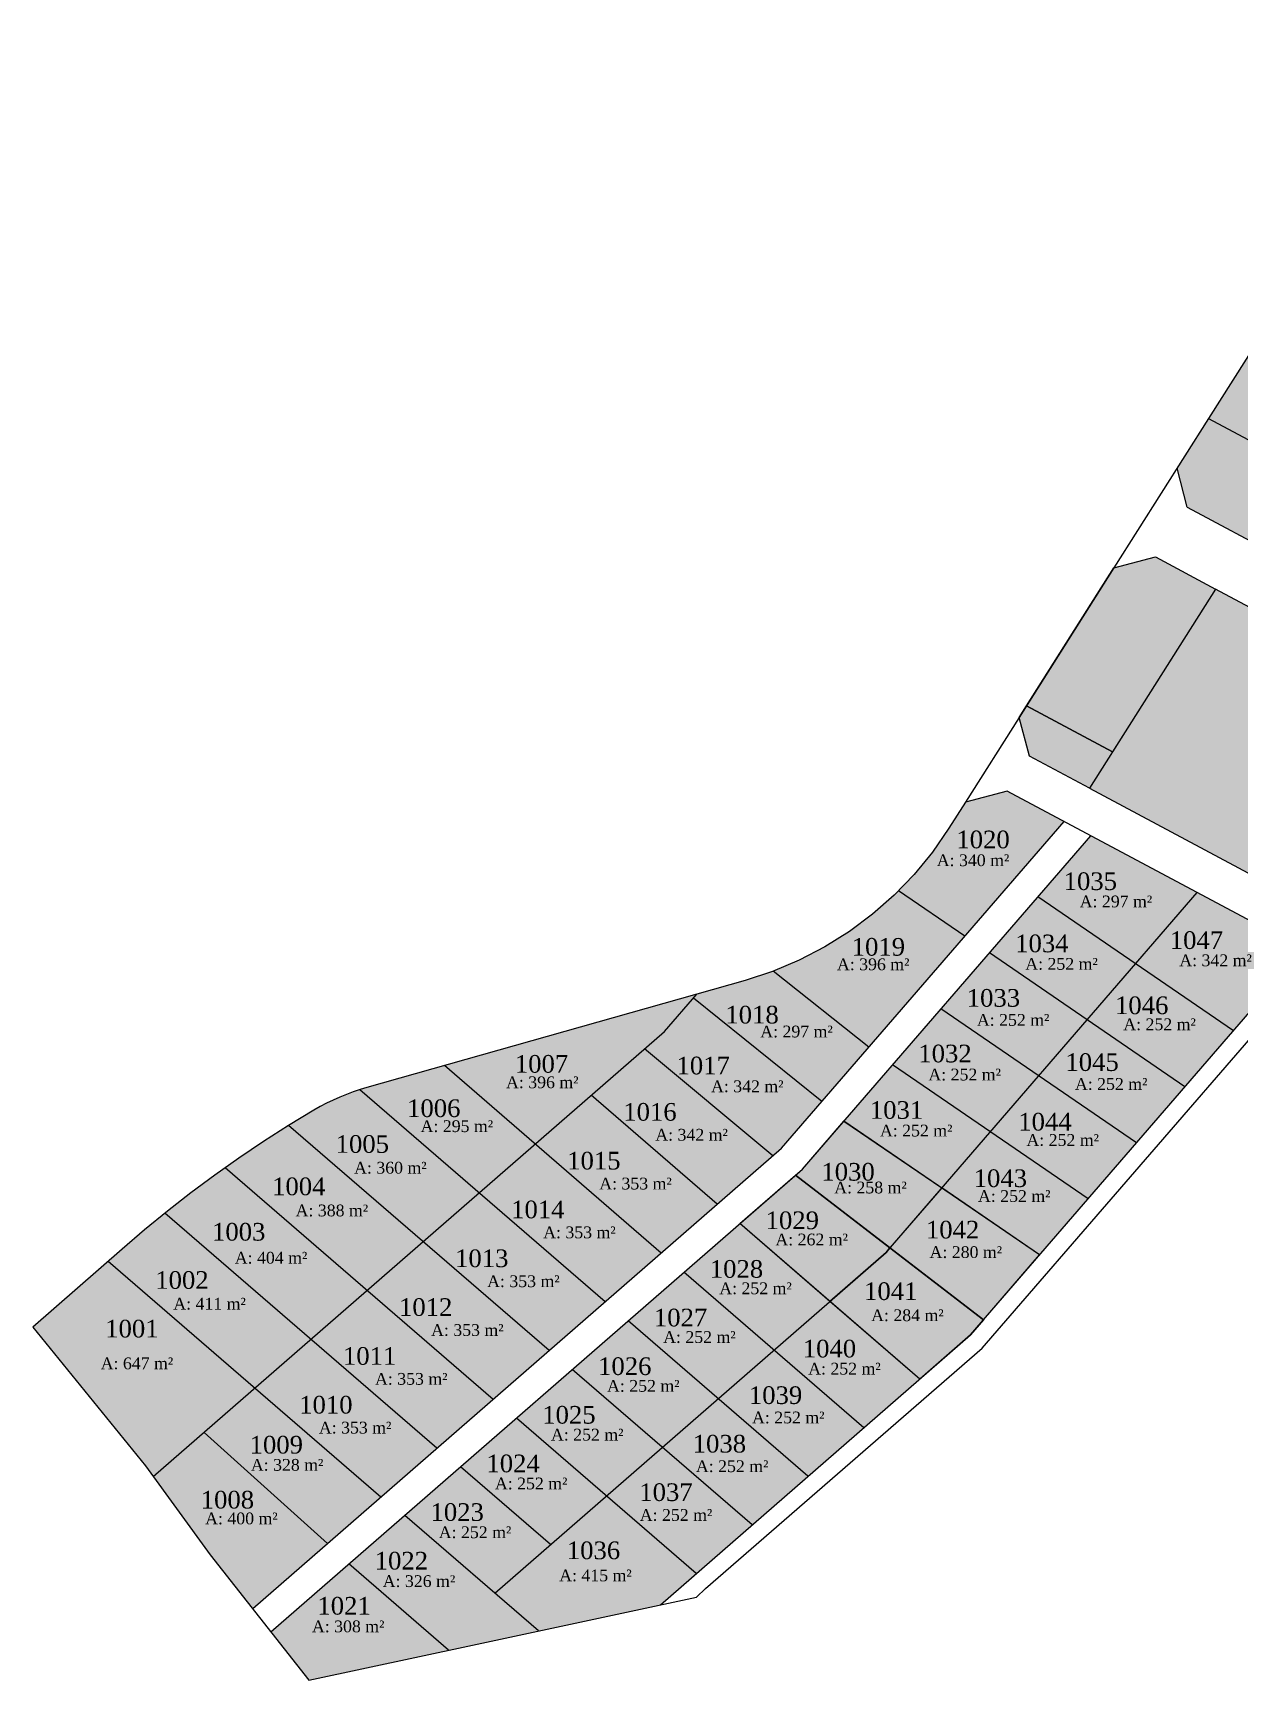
# Model space of a CAD drawing. Header units: metres. Extents: x 499190 to 500072, y 4524566 to 4524917.
# Drawn here: x 499190 to 499394.9, y 4524634 to 4524913.8 of the extents above; entities that cross this region are included whole.
import ezdxf

# ---------------------------------------------------------------- set-up
doc = ezdxf.new("R2010")
doc.units = ezdxf.units.M
doc.layers.get('0').update_dxf_attribs({"color": 5, "lineweight": 0})
for name, color, linetype, lineweight in [('PL_OP', 9, 'Continuous', 0), ('PL_PARK', 97, 'Continuous', 0), ('PL_TRAFO_ALANI', 9, 'Continuous', 0), ('YAZI', 3, 'Continuous', 0)]:
    doc.layers.add(name, color=color, linetype=linetype, lineweight=lineweight)
doc.styles.get("Standard").update_dxf_attribs({"font": 'TimesNewRoman.ttf'})

# ---------------------------------------------------------------- blocks, each defined once
blk = doc.blocks.new('yeni1')
at = {"color": 6, "elevation": 359.87}
blk.add_lwpolyline([(499780.85, 4524884.41), (499780.92, 4524884.65), (499780.99, 4524884.88), (499781.05, 4524885.12), (499781.1, 4524885.36), (499781.15, 4524885.59), (499781.19, 4524885.83), (499781.23, 4524886.08), (499781.26, 4524886.32), (499781.86, 4524891.56), (499775.98, 4524896.47), (499740.64, 4524884.62), (499738.27, 4524883.85), (499735.87, 4524883.13), (499733.46, 4524882.46), (499731.04, 4524881.85), (499728.61, 4524881.29), (499726.16, 4524880.78), (499723.7, 4524880.33), (499721.24, 4524879.93), (499629.91, 4524866.08), (499626.13, 4524865.6), (499622.32, 4524865.31), (499618.5, 4524865.22), (499614.69, 4524865.32), (499610.88, 4524865.61), (499607.1, 4524866.09), (499603.34, 4524866.76), (499599.62, 4524867.63), (499554.46, 4524879.29), (499552.82, 4524879.72), (499551.19, 4524880.19), (499549.56, 4524880.68), (499547.95, 4524881.19), (499546.34, 4524881.73), (499544.74, 4524882.3), (499543.15, 4524882.89), (499541.57, 4524883.51), (499533.45, 4524886.76), (499531.22, 4524887.69), (499529.03, 4524888.7), (499526.88, 4524889.79), (499524.77, 4524890.95), (499522.7, 4524892.19), (499520.67, 4524893.49), (499518.69, 4524894.87), (499516.76, 4524896.31), (499498.89, 4524910.15), (499496.86, 4524911.51), (499494.66, 4524912.57), (499492.33, 4524913.3), (499489.92, 4524913.71), (499487.48, 4524913.76), (499485.05, 4524913.48), (499482.69, 4524912.86), (499480.44, 4524911.91), (499419.64, 4524881.05), (499416.39, 4524879.26), (499413.27, 4524877.26), (499410.29, 4524875.05), (499407.46, 4524872.65), (499404.8, 4524870.06), (499402.32, 4524867.3), (499400.03, 4524864.39), (499397.95, 4524861.32), (499389.69, 4524848.29), (499447.04, 4524817.63), (499449.73, 4524821.73), (499451.77, 4524824.47), (499454.09, 4524826.97), (499456.68, 4524829.2), (499459.5, 4524831.13), (499462.52, 4524832.73), (499465.69, 4524833.99), (499468.99, 4524834.88), (499472.36, 4524835.41), (499475.77, 4524835.56), (499479.18, 4524835.33), (499482.54, 4524834.72), (499485.81, 4524833.74), (499488.95, 4524832.41), (499497.63, 4524828.15), (499502.22, 4524825.96), (499506.87, 4524823.89), (499511.57, 4524821.94), (499516.32, 4524820.11), (499521.12, 4524818.4), (499525.95, 4524816.81), (499530.83, 4524815.35), (499535.74, 4524814.01), (499581.01, 4524802.29), (499588.46, 4524800.52), (499595.97, 4524799.03), (499603.54, 4524797.82), (499611.14, 4524796.91), (499618.78, 4524796.29), (499626.43, 4524795.97), (499634.09, 4524795.93), (499641.75, 4524796.19), (499708.42, 4524799.73), (499746.39, 4524800.27), (499748.04, 4524800.42), (499749.64, 4524800.83), (499751.16, 4524801.48), (499752.56, 4524802.35), (499753.8, 4524803.44), (499754.86, 4524804.7), (499755.72, 4524806.12), (499756.34, 4524807.65)], close=True, dxfattribs=at)

msp = doc.modelspace()

# ---------------------------------------------------------------- hatches: boundary and pattern name
h = msp.add_hatch(color=1)
h.dxf.hatch_style = 1
h.paths.add_polyline_path([(499415.17, 4524849.19), (499396.56, 4524859.13), (499389.69, 4524848.29), (499407.35, 4524838.85)])
at = {"true_color": 0xf8f6b0}
h = msp.add_hatch(color=51, dxfattribs=at)
h.dxf.hatch_style = 1
h.paths.add_polyline_path([(499429.69, 4524791.55), (499430.07, 4524792.94), (499430.16, 4524794.39), (499429.95, 4524795.83), (499429.45, 4524797.19), (499428.68, 4524798.42), (499427.67, 4524799.46), (499426.47, 4524800.28), (499418.78, 4524804.39), (499390.87, 4524819.31), (499373.35, 4524791.65), (499369.44, 4524785.47), (499397.18, 4524770.64), (499408.35, 4524764.67), (499412.98, 4524765.9), (499415.1, 4524769.11), (499429.02, 4524790.26)])
h.paths.add_polyline_path([(499390.87, 4524819.31), (499380.69, 4524824.76), (499373.61, 4524822.89), (499358.76, 4524799.45), (499373.35, 4524791.65)])
h.paths.add_polyline_path([(499373.35, 4524791.65), (499358.76, 4524799.45), (499357.52, 4524797.5), (499359.26, 4524790.92), (499369.44, 4524785.47)])
h.paths.add_polyline_path([(499532.24, 4524804.59), (499527.33, 4524805.93), (499522.46, 4524807.39), (499517.62, 4524808.98), (499512.83, 4524810.68), (499508.08, 4524812.51), (499503.38, 4524814.46), (499498.73, 4524816.53), (499494.13, 4524818.72), (499485.37, 4524823.03), (499482.72, 4524824.12), (499479.96, 4524824.85), (499477.13, 4524825.22), (499474.27, 4524825.21), (499471.44, 4524824.83), (499468.68, 4524824.08), (499466.04, 4524822.97), (499463.57, 4524821.53), (499461.32, 4524819.78), (499459.31, 4524817.74), (499457.58, 4524815.46), (499455.89, 4524812.9), (499529.02, 4524773.8), (499538.62, 4524802.94)])
h = msp.add_hatch(color=56)
h.dxf.hatch_style = 1
h.paths.add_polyline_path([(499365.15, 4524779.83), (499355.5, 4524784.99), (499348.42, 4524783.12), (499345.59, 4524778.66), (499342.8, 4524774.63), (499339.69, 4524770.83), (499337.02, 4524768.06), (499348.3, 4524760.34)])
h = msp.add_hatch(color=56)
h.dxf.hatch_style = 1
h.paths.add_polyline_path([(499387.75, 4524767.74), (499369.67, 4524777.41), (499360.68, 4524767.01), (499377.29, 4524755.64)])
h = msp.add_hatch(color=56)
h.dxf.hatch_style = 1
h.paths.add_polyline_path([(499348.3, 4524760.34), (499337.02, 4524768.06), (499336.29, 4524767.3), (499332.61, 4524764.06), (499328.68, 4524761.12), (499324.52, 4524758.52), (499320.17, 4524756.26), (499315.72, 4524754.39), (499331.99, 4524741.46)])
h = msp.add_hatch(color=56)
h.dxf.hatch_style = 1
h.paths.add_polyline_path([(499405, 4524757.11), (499404.59, 4524758.74), (499387.75, 4524767.74), (499377.29, 4524755.64), (499393.89, 4524744.26)])
h = msp.add_hatch(color=56)
h.dxf.hatch_style = 1
h.paths.add_polyline_path([(499377.29, 4524755.64), (499360.68, 4524767.01), (499352.45, 4524757.49), (499369.06, 4524746.12)])
h = msp.add_hatch(color=56)
h.dxf.hatch_style = 1
h.paths.add_polyline_path([(499369.06, 4524746.12), (499352.45, 4524757.49), (499344.23, 4524747.98), (499360.83, 4524736.6)])
h = msp.add_hatch(color=56)
h.dxf.hatch_style = 1
h.paths.add_polyline_path([(499331.99, 4524741.46), (499315.72, 4524754.38), (499310.99, 4524752.83), (499302.79, 4524750.5), (499302.2, 4524749.82), (499324.03, 4524732.26)])
h = msp.add_hatch(color=56)
h.dxf.hatch_style = 1
h.paths.add_polyline_path([(499377.29, 4524755.64), (499369.06, 4524746.12), (499385.66, 4524734.75), (499393.89, 4524744.26)])
h = msp.add_hatch(color=56)
h.dxf.hatch_style = 1
h.paths.add_polyline_path([(499297.28, 4524744.13), (499302.79, 4524750.5), (499259.92, 4524738.35), (499275.34, 4524725.02)])
h = msp.add_hatch(color=56)
h.dxf.hatch_style = 1
h.paths.add_polyline_path([(499302.2, 4524749.82), (499297.28, 4524744.13), (499293.89, 4524741.18), (499315.67, 4524723.01), (499317.17, 4524724.32), (499324.03, 4524732.26)])
h = msp.add_hatch(color=56)
h.dxf.hatch_style = 1
h.paths.add_polyline_path([(499360.83, 4524736.6), (499344.23, 4524747.98), (499336, 4524738.46), (499352.61, 4524727.09)])
h = msp.add_hatch(color=56)
h.dxf.hatch_style = 1
h.paths.add_polyline_path([(499369.06, 4524746.12), (499360.83, 4524736.6), (499377.44, 4524725.23), (499385.66, 4524734.75)])
h = msp.add_hatch(color=56)
h.dxf.hatch_style = 1
h.paths.add_polyline_path([(499293.89, 4524741.18), (499284.86, 4524733.31), (499306.25, 4524714.82), (499315.67, 4524723.01)])
h = msp.add_hatch(color=56)
h.dxf.hatch_style = 1
h.paths.add_polyline_path([(499259.92, 4524738.35), (499246.76, 4524734.62), (499245.59, 4524734.27), (499245.54, 4524734.25), (499265.82, 4524716.73), (499275.34, 4524725.02)])
h = msp.add_hatch(color=56)
h.dxf.hatch_style = 1
h.paths.add_polyline_path([(499336, 4524738.46), (499327.77, 4524728.94), (499344.38, 4524717.57), (499352.61, 4524727.09)])
h = msp.add_hatch(color=56)
h.dxf.hatch_style = 1
h.paths.add_polyline_path([(499377.44, 4524725.23), (499360.83, 4524736.6), (499352.61, 4524727.09), (499369.21, 4524715.71)])
h = msp.add_hatch(color=56)
h.dxf.hatch_style = 1
h.paths.add_polyline_path([(499245.54, 4524734.25), (499244.42, 4524733.88), (499243.27, 4524733.45), (499242.14, 4524732.99), (499241.02, 4524732.49), (499239.92, 4524731.96), (499238.83, 4524731.39), (499237.76, 4524730.79), (499233.45, 4524728.18), (499233.45, 4524728.18), (499256.29, 4524708.43), (499265.82, 4524716.73)])
h = msp.add_hatch(color=56)
h.dxf.hatch_style = 1
h.paths.add_polyline_path([(499284.86, 4524733.31), (499275.34, 4524725.02), (499296.73, 4524706.52), (499306.25, 4524714.82)])
h = msp.add_hatch(color=56)
h.dxf.hatch_style = 1
h.paths.add_polyline_path([(499233.45, 4524728.18), (499229.21, 4524725.47), (499225.03, 4524722.65), (499222.67, 4524720.98), (499246.77, 4524700.14), (499256.29, 4524708.43)])
h = msp.add_hatch(color=56)
h.dxf.hatch_style = 1
h.paths.add_polyline_path([(499327.77, 4524728.94), (499320.72, 4524720.78), (499319.54, 4524719.75), (499335.58, 4524707.39), (499344.38, 4524717.57)])
h = msp.add_hatch(color=56)
h.dxf.hatch_style = 1
h.paths.add_polyline_path([(499352.61, 4524727.09), (499344.38, 4524717.57), (499360.98, 4524706.2), (499369.21, 4524715.71)])
h = msp.add_hatch(color=56)
h.dxf.hatch_style = 1
h.paths.add_polyline_path([(499275.34, 4524725.02), (499265.82, 4524716.73), (499287.21, 4524698.23), (499296.73, 4524706.52)])
h = msp.add_hatch(color=56)
h.dxf.hatch_style = 1
h.paths.add_polyline_path([(499222.67, 4524720.98), (499220.92, 4524719.74), (499216.87, 4524716.73), (499212.9, 4524713.63), (499212.47, 4524713.27), (499237.25, 4524691.85), (499246.77, 4524700.14)])
h = msp.add_hatch(color=56)
h.dxf.hatch_style = 1
h.paths.add_polyline_path([(499319.54, 4524719.75), (499310.08, 4524711.51), (499325.36, 4524698.3), (499334.92, 4524706.63), (499335.58, 4524707.39)])
h = msp.add_hatch(color=56)
h.dxf.hatch_style = 1
h.paths.add_polyline_path([(499344.38, 4524717.57), (499335.58, 4524707.39), (499351.44, 4524695.16), (499360.98, 4524706.2)])
h = msp.add_hatch(color=56)
h.dxf.hatch_style = 1
h.paths.add_polyline_path([(499265.82, 4524716.73), (499256.29, 4524708.43), (499277.69, 4524689.94), (499287.21, 4524698.23)])
h = msp.add_hatch(color=56)
h.dxf.hatch_style = 1
h.paths.add_polyline_path([(499212.47, 4524713.27), (499209.01, 4524710.44), (499205.19, 4524707.15), (499202.82, 4524705.09), (499227.73, 4524683.56), (499237.25, 4524691.85)])
h = msp.add_hatch(color=56)
h.dxf.hatch_style = 1
h.paths.add_polyline_path([(499310.08, 4524711.51), (499300.59, 4524703.25), (499315.87, 4524690.04), (499325.36, 4524698.3)])
h = msp.add_hatch(color=56)
h.dxf.hatch_style = 1
h.paths.add_polyline_path([(499256.29, 4524708.43), (499246.77, 4524700.14), (499268.17, 4524681.65), (499277.69, 4524689.94)])
h = msp.add_hatch(color=56)
h.dxf.hatch_style = 1
h.paths.add_polyline_path([(499349.26, 4524692.63), (499351.44, 4524695.16), (499335.58, 4524707.39), (499334.92, 4524706.63), (499325.36, 4524698.3), (499340.62, 4524685.11)])
h = msp.add_hatch(color=56)
h.dxf.hatch_style = 1
h.paths.add_polyline_path([(499227.73, 4524683.56), (499202.82, 4524705.09), (499190.05, 4524693.95), (499209.15, 4524670.38), (499210.49, 4524668.54)])
h = msp.add_hatch(color=56)
h.dxf.hatch_style = 1
h.paths.add_polyline_path([(499315.87, 4524690.04), (499300.59, 4524703.25), (499291.11, 4524694.99), (499306.39, 4524681.78)])
h = msp.add_hatch(color=56)
h.dxf.hatch_style = 1
h.paths.add_polyline_path([(499246.77, 4524700.14), (499237.25, 4524691.85), (499258.65, 4524673.35), (499268.17, 4524681.65)])
h = msp.add_hatch(color=56)
h.dxf.hatch_style = 1
h.paths.add_polyline_path([(499325.36, 4524698.3), (499315.87, 4524690.04), (499331.14, 4524676.85), (499340.62, 4524685.11)])
h = msp.add_hatch(color=56)
h.dxf.hatch_style = 1
h.paths.add_polyline_path([(499291.11, 4524694.99), (499281.63, 4524686.74), (499296.91, 4524673.52), (499306.39, 4524681.78)])
h = msp.add_hatch(color=56)
h.dxf.hatch_style = 1
h.paths.add_polyline_path([(499237.25, 4524691.85), (499227.73, 4524683.56), (499249.13, 4524665.06), (499258.65, 4524673.35)])
h = msp.add_hatch(color=56)
h.dxf.hatch_style = 1
h.paths.add_polyline_path([(499315.87, 4524690.04), (499306.39, 4524681.78), (499321.65, 4524668.59), (499331.14, 4524676.85)])
h = msp.add_hatch(color=56)
h.dxf.hatch_style = 1
h.paths.add_polyline_path([(499281.63, 4524686.74), (499272.14, 4524678.48), (499287.43, 4524665.26), (499296.91, 4524673.52)])
h = msp.add_hatch(color=56)
h.dxf.hatch_style = 1
h.paths.add_polyline_path([(499227.73, 4524683.56), (499219.11, 4524676.05), (499240.08, 4524657.18), (499249.13, 4524665.06)])
h = msp.add_hatch(color=56)
h.dxf.hatch_style = 1
h.paths.add_polyline_path([(499306.39, 4524681.78), (499296.91, 4524673.52), (499312.17, 4524660.33), (499321.65, 4524668.59)])
h = msp.add_hatch(color=56)
h.dxf.hatch_style = 1
h.paths.add_polyline_path([(499272.14, 4524678.48), (499262.66, 4524670.22), (499277.94, 4524657.01), (499287.43, 4524665.26)])
h = msp.add_hatch(color=56)
h.dxf.hatch_style = 1
h.paths.add_polyline_path([(499219.11, 4524676.05), (499210.49, 4524668.54), (499220.16, 4524655.28), (499227.37, 4524646.12), (499240.08, 4524657.18)])
h = msp.add_hatch(color=56)
h.dxf.hatch_style = 1
h.paths.add_polyline_path([(499296.91, 4524673.52), (499287.43, 4524665.26), (499302.69, 4524652.07), (499312.17, 4524660.33)])
h = msp.add_hatch(color=56)
h.dxf.hatch_style = 1
h.paths.add_polyline_path([(499262.66, 4524670.22), (499253.18, 4524661.96), (499268.46, 4524648.75), (499277.94, 4524657.01)])
h = msp.add_hatch(color=56)
h.dxf.hatch_style = 1
h.paths.add_polyline_path([(499287.43, 4524665.26), (499268.46, 4524648.75), (499275.88, 4524642.33), (499296.59, 4524646.76), (499302.69, 4524652.07)])
h = msp.add_hatch(color=56)
h.dxf.hatch_style = 1
h.paths.add_polyline_path([(499253.18, 4524661.96), (499243.69, 4524653.7), (499260.63, 4524639.06), (499264.69, 4524639.93), (499275.88, 4524642.33)])
h = msp.add_hatch(color=56)
h.dxf.hatch_style = 1
h.paths.add_polyline_path([(499243.69, 4524653.7), (499230.47, 4524642.18), (499236.92, 4524633.98), (499260.63, 4524639.06)])
at = {"layer": 'PL_PARK'}
msp.add_hatch(color=256, dxfattribs=at).paths.add_polyline_path([(499389.69, 4524848.29), (499447.04, 4524817.63), (499449.73, 4524821.73), (499442.27, 4524810.39), (499441.46, 4524809.38), (499440.48, 4524808.53), (499439.36, 4524807.88), (499438.14, 4524807.45), (499436.87, 4524807.25), (499435.58, 4524807.29), (499434.31, 4524807.56), (499433.12, 4524808.06), (499386.06, 4524833.23), (499384.32, 4524839.81), (499397.95, 4524861.32)])

# ---------------------------------------------------------------- linework, layer by layer
at = {"color": 4}
for p, q in [((499348.3, 4524760.34, 359.87), (499337.02, 4524768.06, 359.87)), ((499393.89, 4524744.26, 359.87), (499360.68, 4524767.01, 359.87)), ((499385.66, 4524734.75, 359.87), (499352.45, 4524757.49, 359.87)), ((499377.44, 4524725.23, 359.87), (499344.23, 4524747.98, 359.87)), ((499296.73, 4524706.52, 359.87), (499259.92, 4524738.35, 359.87)), ((499369.21, 4524715.71, 359.87), (499336, 4524738.46, 359.87)), ((499287.21, 4524698.23, 359.87), (499245.54, 4524734.25, 359.87)), ((499306.25, 4524714.82, 359.87), (499284.86, 4524733.31, 359.87)), ((499277.69, 4524689.94, 359.87), (499233.45, 4524728.18, 359.87)), ((499360.98, 4524706.2, 359.87), (499327.77, 4524728.94, 359.87)), ((499268.17, 4524681.65, 359.87), (499222.67, 4524720.98, 359.87)), ((499351.44, 4524695.16, 176.32), (499319.54, 4524719.75, 356.41)), ((499258.65, 4524673.35, 359.87), (499212.47, 4524713.27, 359.87)), ((499340.62, 4524685.11, 359.87), (499310.08, 4524711.51, 359.87)), ((499249.13, 4524665.06, 359.87), (499202.82, 4524705.09, 359.87)), ((499331.14, 4524676.85, 359.87), (499300.59, 4524703.25, 359.87)), ((499321.65, 4524668.59, 359.87), (499291.11, 4524694.99, 359.87)), ((499312.17, 4524660.33, 359.87), (499281.63, 4524686.74, 359.87)), ((499302.69, 4524652.07, 359.87), (499272.14, 4524678.48, 359.87)), ((499240.08, 4524657.18, 359.87), (499219.11, 4524676.05, 359.87)), ((499277.94, 4524657.01, 359.87), (499262.66, 4524670.22, 359.87)), ((499275.88, 4524642.33, 359.87), (499253.18, 4524661.96, 359.87)), ((499260.63, 4524639.06, 359.87), (499243.69, 4524653.7, 359.87))]:
    msp.add_line(p, q, dxfattribs=at)
at = {"color": 60}
for p, q in [((499331.99, 4524741.46, 359.87), (499315.72, 4524754.39, 359.87)), ((499324.03, 4524732.26, 359.87), (499302.2, 4524749.82, 359.87)), ((499315.67, 4524723.01, 359.87), (499293.89, 4524741.18, 359.87))]:
    msp.add_line(p, q, dxfattribs=at)
at = {"color": 9, "elevation": 359.87}
msp.add_lwpolyline([(499389.69, 4524848.29), (499373.61, 4524822.89), (499357.52, 4524797.5), (499348.42, 4524783.12)], dxfattribs=at)
at = {"color": 9}
for points in [[(499386.05, 4524833.22), (499384.32, 4524839.81)], [(499386.05, 4524833.22), (499433.08, 4524808.06), (499434.3, 4524807.56), (499435.55, 4524807.29), (499436.87, 4524807.25), (499438.15, 4524807.45), (499439.36, 4524807.88), (499440.48, 4524808.53), (499441.46, 4524809.38), (499442.27, 4524810.39), (499447.04, 4524817.63)]]:
    msp.add_lwpolyline(points, dxfattribs=at)
at = {"color": 9, "elevation": 359.87}
msp.add_lwpolyline([(499429.02, 4524790.26), (499429.69, 4524791.55), (499430.07, 4524792.94), (499430.16, 4524794.39), (499429.95, 4524795.83), (499429.45, 4524797.19), (499428.68, 4524798.42), (499427.67, 4524799.46), (499426.47, 4524800.28), (499418.78, 4524804.39), (499390.87, 4524819.31), (499369.44, 4524785.47), (499397.18, 4524770.64), (499408.35, 4524764.67), (499412.98, 4524765.9), (499415.1, 4524769.11)], close=True, dxfattribs=at)
at = {"color": 6, "elevation": 359.87}
msp.add_lwpolyline([(499404.59, 4524758.74), (499355.5, 4524784.99), (499348.42, 4524783.12), (499345.59, 4524778.66), (499342.8, 4524774.63), (499339.69, 4524770.83), (499336.29, 4524767.3), (499332.61, 4524764.06), (499328.68, 4524761.12), (499324.52, 4524758.52), (499320.17, 4524756.26), (499315.65, 4524754.36), (499310.99, 4524752.83), (499246.76, 4524734.62), (499245.59, 4524734.27), (499244.42, 4524733.88), (499243.27, 4524733.45), (499242.14, 4524732.99), (499241.02, 4524732.49), (499239.92, 4524731.96), (499238.83, 4524731.39), (499237.76, 4524730.79), (499233.45, 4524728.18), (499229.21, 4524725.47), (499225.03, 4524722.65), (499220.92, 4524719.74), (499216.87, 4524716.73), (499212.9, 4524713.63), (499209.01, 4524710.44), (499205.19, 4524707.15), (499190.05, 4524693.95), (499209.15, 4524670.38), (499220.16, 4524655.28), (499236.92, 4524633.98), (499264.69, 4524639.93), (499302.7, 4524648.07), (499304.27, 4524649.52), (499351.26, 4524690.36), (499401.58, 4524748.57)], dxfattribs=at)
at = {"color": 4, "elevation": 359.87}
for points in [[(499227.37, 4524646.12), (499317.17, 4524724.32), (499365.15, 4524779.83)], [(499230.47, 4524642.18), (499320.72, 4524720.78), (499369.67, 4524777.41)], [(499210.49, 4524668.54), (499297.28, 4524744.13), (499302.79, 4524750.5)]]:
    msp.add_lwpolyline(points, dxfattribs=at)
at = {"color": 83, "elevation": 359.87}
for points in [[(499268.46, 4524648.75), (499334.92, 4524706.63), (499387.75, 4524767.74)], [(499327.77, 4524728.94), (499344.38, 4524717.57), (499335.58, 4524707.39), (499319.54, 4524719.75), (499320.72, 4524720.78), (499327.77, 4524728.94)], [(499310.08, 4524711.51), (499319.54, 4524719.75), (499335.58, 4524707.39), (499334.92, 4524706.63), (499325.36, 4524698.3), (499310.08, 4524711.51)], [(499344.38, 4524717.57), (499335.58, 4524707.39), (499351.44, 4524695.16), (499360.98, 4524706.2), (499344.38, 4524717.57)], [(499340.62, 4524685.11), (499325.36, 4524698.3), (499334.92, 4524706.63), (499335.58, 4524707.39), (499351.44, 4524695.16), (499349.26, 4524692.63), (499340.62, 4524685.11)]]:
    msp.add_lwpolyline(points, dxfattribs=at)
at = {"color": 56, "elevation": 359.87}
msp.add_lwpolyline([(499296.59, 4524646.76), (499349.26, 4524692.63), (499405, 4524757.11)], dxfattribs=at)
at = {"layer": 'PL_OP'}
msp.add_polyline3d([(499390.87, 4524819.31, 359.87), (499373.35, 4524791.65, 359.87), (499358.76, 4524799.45, 359.87), (499373.61, 4524822.89, 359.87), (499380.69, 4524824.76, 359.87), (499390.87, 4524819.31, 359.87)], close=True, dxfattribs=at)
at = {"layer": 'PL_TRAFO_ALANI'}
msp.add_polyline3d([(499373.35, 4524791.65, 359.87), (499369.44, 4524785.47, 359.87), (499359.26, 4524790.92, 359.87), (499357.52, 4524797.5, 359.87), (499358.76, 4524799.45, 359.87), (499373.35, 4524791.65, 359.87)], close=True, dxfattribs=at)

# ---------------------------------------------------------------- block references
at = {"color": 9}
msp.add_blockref('yeni1', (0, 0), dxfattribs=at)

# ---------------------------------------------------------------- texts
at = {"layer": 'YAZI', "color": 7}
for s, p in [('1020', (499346.85, 4524775.27, 385)), ('1035', (499365.07, 4524768.18, 744.87)), ('1019', (499329.08, 4524757.03, 385)), ('1034', (499356.84, 4524757.61, 744.87)), ('1047', (499383.09, 4524758.17, 744.87)), ('1033', (499348.61, 4524748.36, 744.87)), ('1018', (499307.63, 4524745.51, 744.87)), ('1046', (499373.79, 4524747.1, 744.87)), ('1007', (499271.88, 4524737.15, 744.87)), ('1017', (499299.33, 4524736.87, 744.87)), ('1032', (499340.39, 4524738.91, 744.87)), ('1045', (499365.37, 4524737.45, 744.87)), ('1006', (499253.58, 4524729.62, 744.87)), ('1016', (499290.29, 4524729, 744.87)), ('1031', (499332.16, 4524729.32, 744.87)), ('1044', (499357.36, 4524727.32, 744.87)), ('1005', (499241.45, 4524723.54, 744.87)), ('1015', (499280.77, 4524720.71, 744.87)), ('1030', (499323.93, 4524718.82, 741.41)), ('1043', (499349.79, 4524717.73, 744.87)), ('1004', (499230.66, 4524716.34, 744.87)), ('1014', (499271.25, 4524712.42, 744.87)), ('1003', (499220.46, 4524708.63, 744.87)), ('1029', (499314.46, 4524710.58, 744.87)), ('1042', (499341.68, 4524708.99, 744.87)), ('1013', (499261.73, 4524704.13, 744.87)), ('1002', (499210.82, 4524700.44, 744.87)), ('1028', (499304.98, 4524702.32, 744.87)), ('1041', (499331.18, 4524698.54, 744.87)), ('1012', (499252.21, 4524695.84, 744.87)), ('1001', (499202.32, 4524692.18, 744.87)), ('1027', (499295.49, 4524694.06, 744.87)), ('1040', (499320.77, 4524688.79, 744.87)), ('1011', (499242.69, 4524687.54, 744.87)), ('1026', (499286.01, 4524685.8, 744.87)), ('1039', (499311.62, 4524680.88, 744.87)), ('1010', (499235.26, 4524679.25, 744.87)), ('1025', (499276.53, 4524677.54, 744.87)), ('1009', (499226.84, 4524672.46, 744.87)), ('1038', (499302.08, 4524672.63, 744.87)), ('1024', (499267.05, 4524669.28, 744.87)), ('1037', (499293.01, 4524664.4, 744.87)), ('1008', (499218.54, 4524663.12, 744.87)), ('1023', (499257.56, 4524661.02, 744.87)), ('1022', (499248.08, 4524652.76, 744.87)), ('1036', (499280.7, 4524654.52, 744.87)), ('1021', (499238.35, 4524645.1, 744.87))]:
    msp.add_text(s, height=3, rotation=360, dxfattribs=at).set_placement(p)
at = {"layer": 'YAZI'}
for s, p in [('A: 340 m²', (499343.52, 4524772.24, 744.87)), ('A: 297 m²', (499367.79, 4524765.24, 744.87)), ('A: 396 m²', (499326.57, 4524754.56, 744.87)), ('A: 252 m²', (499358.55, 4524754.64, 744.87)), ('A: 342 m²', (499384.71, 4524755.24, 744.87)), ('A: 297 m²', (499313.55, 4524743.15, 744.87)), ('A: 252 m²', (499350.33, 4524745.12, 744.87)), ('A: 252 m²', (499375.2, 4524744.37, 744.87)), ('A: 396 m²', (499270.38, 4524734.52, 744.87)), ('A: 252 m²', (499342.1, 4524735.84, 744.87)), ('A: 342 m²', (499305.19, 4524733.84, 744.87)), ('A: 252 m²', (499366.98, 4524734.23, 744.87)), ('A: 295 m²', (499255.87, 4524727.07, 744.87)), ('A: 252 m²', (499333.87, 4524726.32, 744.87)), ('A: 342 m²', (499295.73, 4524725.61, 744.87)), ('A: 252 m²', (499358.75, 4524724.72, 744.87)), ('A: 360 m²', (499244.58, 4524720.01, 744.87)), ('A: 353 m²', (499286.21, 4524717.32, 744.87)), ('A: 258 m²', (499326.11, 4524716.65, 744.87)), ('A: 252 m²', (499350.52, 4524715.2, 744.87)), ('A: 388 m²', (499234.65, 4524712.75, 744.87)), ('A: 353 m²', (499276.69, 4524709.03, 744.87)), ('A: 262 m²', (499316.12, 4524707.82, 744.87)), ('A: 404 m²', (499224.32, 4524704.72, 744.87)), ('A: 280 m²', (499342.3, 4524705.68, 744.87)), ('A: 353 m²', (499267.17, 4524700.73, 744.87)), ('A: 252 m²', (499306.59, 4524699.53, 744.87)), ('A: 411 m²', (499213.88, 4524696.91, 744.87)), ('A: 284 m²', (499332.38, 4524694.95, 744.87)), ('A: 353 m²', (499257.65, 4524692.44, 744.87)), ('A: 252 m²', (499297.06, 4524691.25, 744.87)), ('A: 647 m²', (499201.55, 4524686.78, 744.87)), ('A: 353 m²', (499248.13, 4524684.15, 744.87)), ('A: 252 m²', (499321.69, 4524685.88, 744.87)), ('A: 252 m²', (499287.53, 4524682.96, 744.87)), ('A: 353 m²', (499238.6, 4524675.86, 744.87)), ('A: 252 m²', (499312.15, 4524677.59, 744.87)), ('A: 252 m²', (499278.01, 4524674.67, 744.87)), ('A: 328 m²', (499227.05, 4524669.54, 744.87)), ('A: 252 m²', (499302.62, 4524669.31, 744.87)), ('A: 252 m²', (499268.49, 4524666.38, 744.87)), ('A: 400 m²', (499219.29, 4524660.44, 744.87)), ('A: 252 m²', (499293.09, 4524661.03, 744.87)), ('A: 252 m²', (499258.96, 4524658.09, 744.87)), ('A: 415 m²', (499279.41, 4524650.76, 744.87)), ('A: 308 m²', (499237.42, 4524642.1, 385))]:
    msp.add_text(s, height=2, rotation=360, dxfattribs=at).set_placement(p)
at = {"layer": 'YAZI', "color": 60}
msp.add_text('A: 326 m²', height=2, rotation=360, dxfattribs=at).set_placement((499249.44, 4524649.79, 744.87))

doc.saveas('drawing.dxf')
